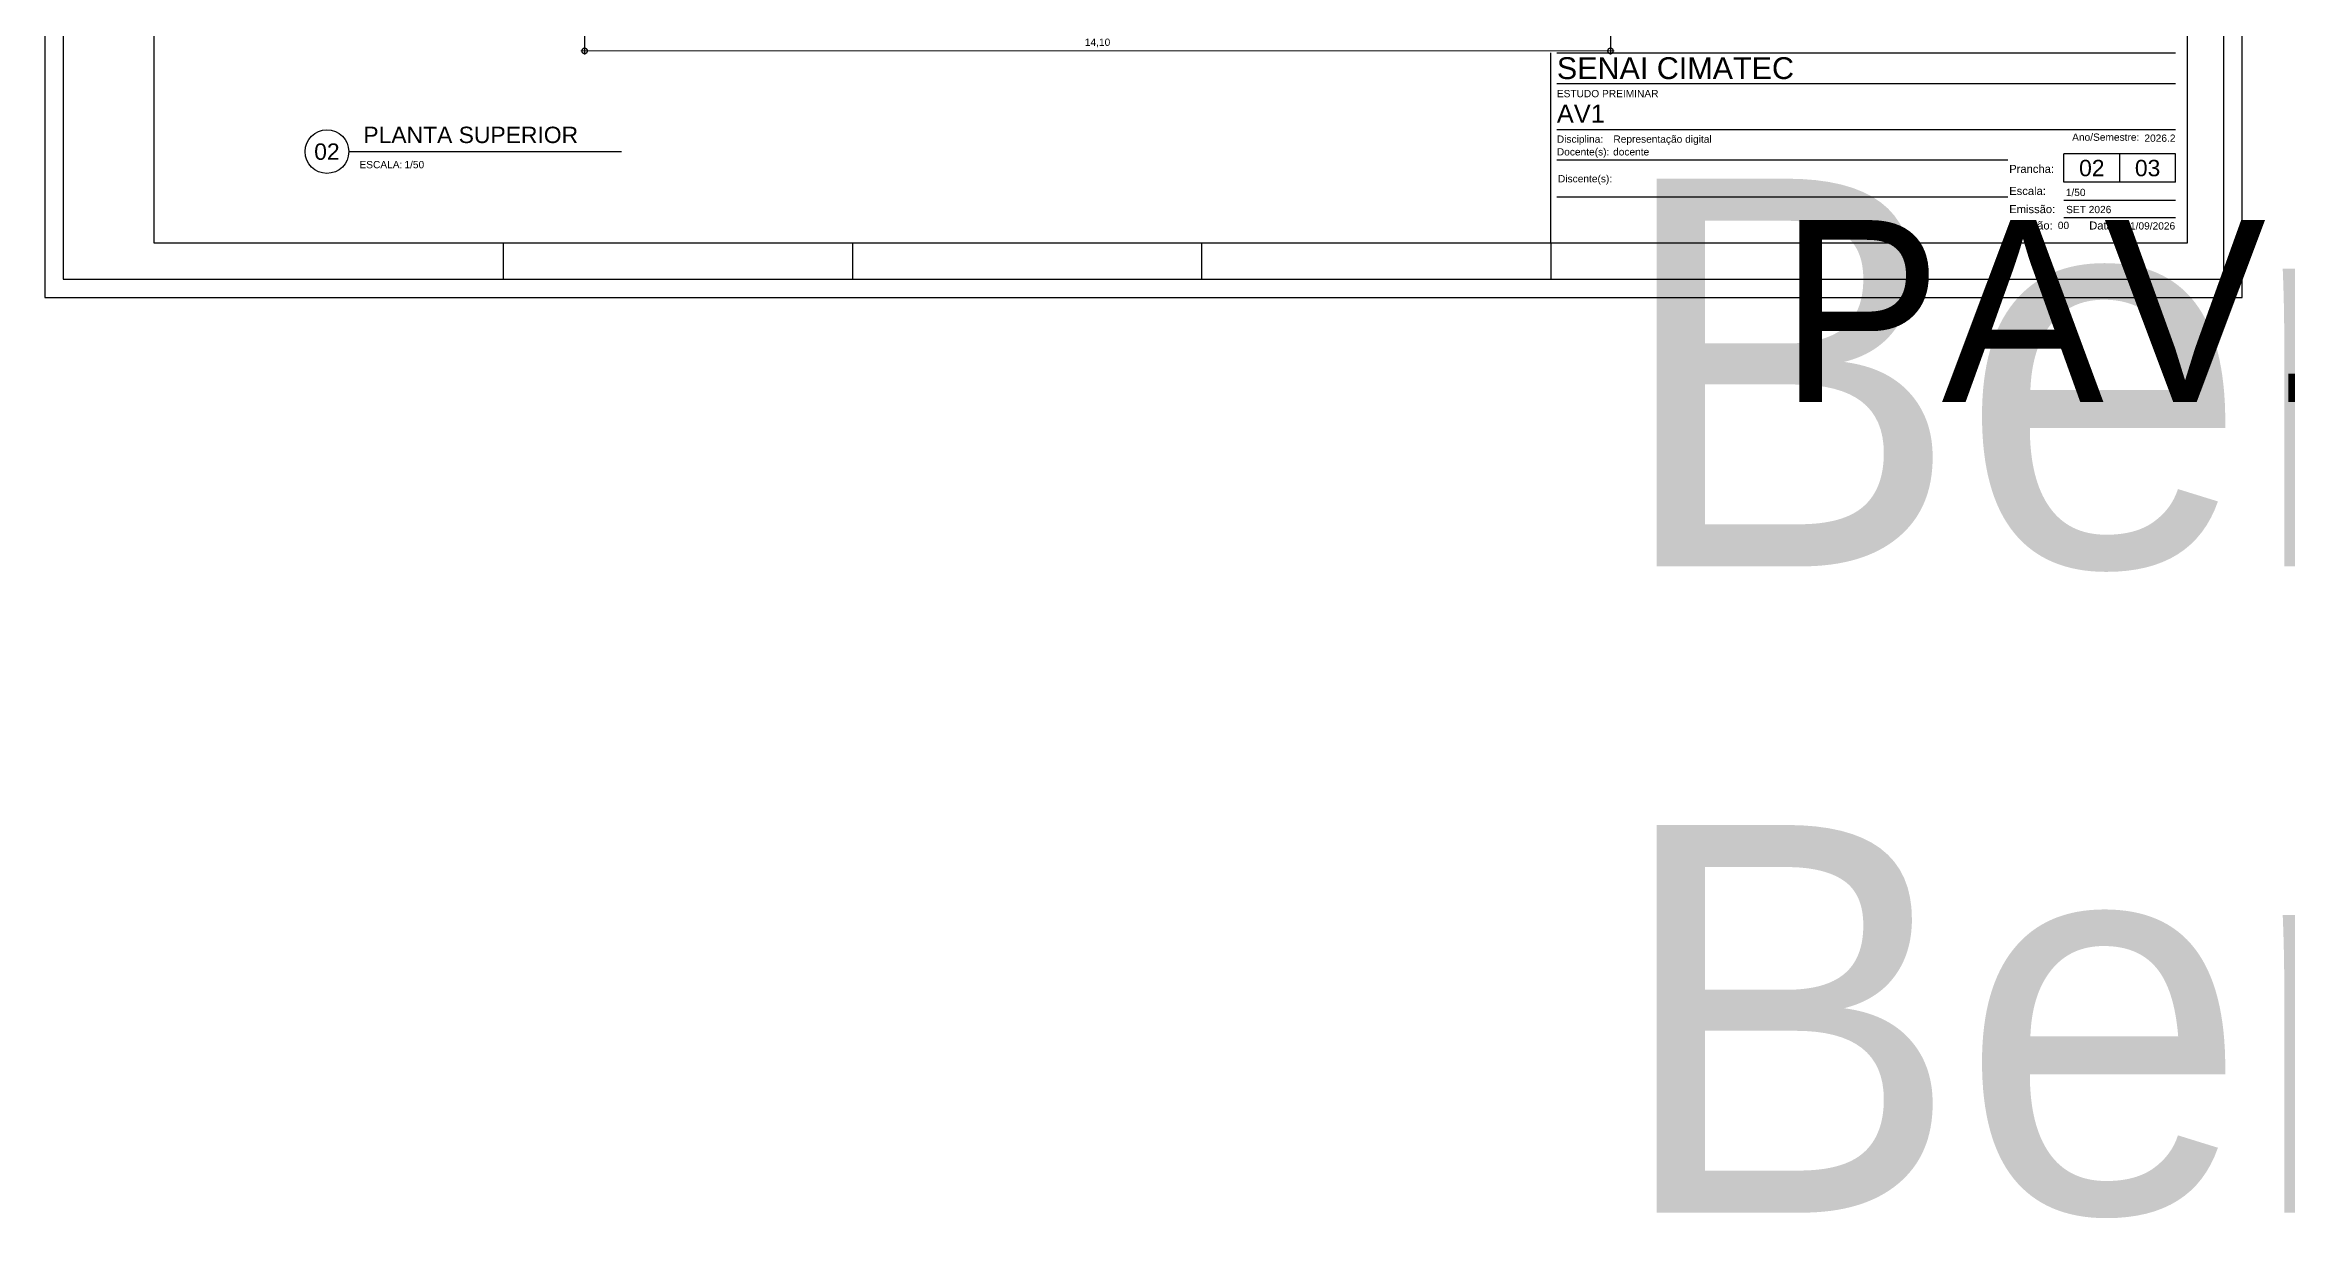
# Model space of a CAD drawing. Header units: metres. Extents: x -48 to 192, y -52 to 76.
# Drawn here: x 70.54 to 101.35, y -15.69 to 0.44 of the extents above; entities that cross this region are included whole.
import ezdxf
from ezdxf.enums import TextEntityAlignment as Align

# ---------------------------------------------------------------- set-up
doc = ezdxf.new("R2018")
doc.units = ezdxf.units.M
doc.header["$LTSCALE"] = 0.1
doc.layers.add('0_MRG_AUX', color=7, linetype='Continuous', true_color=0xecbcd1, plot=False)
doc.layers.add('CAR_0', color=7, linetype='Continuous', true_color=0xff6b00, plot=False)
for name, color, linetype in [('ARQ_CONC VS', 2, 'Continuous'), ('CAR_LINHAS_CINZA', 8, 'Continuous'), ('CAR_LINHAS_DESTAQUE', 3, 'Continuous'), ('CAR_TEXTO_CINZA', 8, 'Continuous'), ('CAR_TEXTO_PRETO', 1, 'Continuous'), ('MRG_EXTERNA', 1, 'Continuous'), ('MRG_INTERNA', 2, 'Continuous'), ('SIMB_02', 2, 'Continuous'), ('SIMB_TXT', 1, 'Continuous')]:
    doc.layers.add(name, color=color, linetype=linetype)
doc.layers.add('ARQ_COTA_AZUL', color=5, linetype='Continuous', lineweight=20, true_color=0x0000ff)
doc.styles.add('Arial', font='arial.ttf')
doc.styles.add('cota', font='arial.ttf')
doc.styles.add('SIMB', font='arial.ttf')
doc.styles.get("Standard").update_dxf_attribs({"font": 'arial.ttf'})
doc.dimstyles.new('Info 01 - annot', dxfattribs={"dimtxt": 2, "dimasz": 3, "dimexe": 1, "dimexo": 1, "dimgap": 1, "dimtad": 1, "dimzin": 4, "dimtxsty": 'cota', "dimblk": 'DOTSMALL', "dimcen": 2, "dimdle": 1, "dimclrd": 256, "dimclre": 256, "dimclrt": 1, "dimazin": 2, "dimtfac": 0.09, "dimtix": 1, "dimtmove": 2, "dimatfit": 2, "dimfxl": 5, "dimfxlon": 1, "dimtolj": 1, "dimtzin": 4, "dimlwd": -1, "dimarcsym": 1})

# ---------------------------------------------------------------- blocks, each defined once
blk = doc.blocks.new('_DotSmall')
at = {"color": 0, "linetype": 'ByBlock', "const_width": 0.5}
blk.add_lwpolyline([(-0.0625, 0, 1), (0.0625, 0, 1)], format="xyb", close=True, dxfattribs=at)
blk = doc.blocks.new('*D175')
at = {"layer": 'ARQ_COTA_AZUL', "transparency": 16777216}
blk.add_line((77.911, 0.355), (92.111, 0.355), dxfattribs=at)
at = {"layer": 'ARQ_COTA_AZUL', "lineweight": -2, "transparency": 16777216}
for p, q in [((77.961, 0.605), (77.961, 0.305)), ((92.061, 0.605), (92.061, 0.305))]:
    blk.add_line(p, q, dxfattribs=at)
at = {"layer": 'ARQ_COTA_AZUL', "transparency": 16777216, "xscale": 0.15, "yscale": 0.15, "zscale": 0.15, "rotation": 180}
blk.add_blockref('_DotSmall', (77.961, 0.355), dxfattribs=at)
at = {"layer": 'ARQ_COTA_AZUL', "transparency": 16777216, "xscale": 0.15, "yscale": 0.15, "zscale": 0.15}
blk.add_blockref('_DotSmall', (92.061, 0.355), dxfattribs=at)
at = {"layer": 'ARQ_COTA_AZUL', "color": 1, "transparency": 16777216, "insert": (85.011, 0.465), "char_height": 0.1, "attachment_point": 5, "style": 'cota'}
blk.add_mtext('\\A1;14,10', dxfattribs=at)
blk = doc.blocks.new('FORMATO_A2mmD')
at = {"layer": '0_MRG_AUX'}
blk.add_lwpolyline([(5, -5), (5, 425), (-599, 425), (-599, -5)], close=True, dxfattribs=at)
at = {"layer": 'MRG_EXTERNA'}
blk.add_lwpolyline([(0, 0), (0, 420), (-594, 420), (-594, 0)], close=True, dxfattribs=at)
at = {"layer": 'MRG_INTERNA'}
for p, q in [((-473, 410), (-473, 420)), ((-377, 410), (-377, 420)), ((-377, 410), (-377, 420)), ((-281, 410), (-281, 420)), ((-185, 410), (-185, 420)), ((-185, 410), (-185, 420)), ((-569, 297), (-594, 297)), ((-10, 297), (0, 297)), ((-473, 10), (-473, 0)), ((-377, 10), (-377, 0)), ((-377, 10), (-377, 0)), ((-281, 10), (-281, 0)), ((-185, 10), (-185, 0)), ((-185, 10), (-185, 0))]:
    blk.add_line(p, q, dxfattribs=at)
blk.add_lwpolyline([(-569, 410), (-569, 10), (-10, 10), (-10, 410)], close=True, dxfattribs=at)
blk = doc.blocks.new('carimbo')
at = {"layer": 'CAR_0'}
for p, q in [((-0.175, 0), (-0.175, 0.05225)), ((0, 0), (0, 0.05225)), ((-0.175, 0), (0, 0))]:
    blk.add_line(p, q, dxfattribs=at)
at = {"layer": 'CAR_LINHAS_CINZA'}
for p, q in [((-0.17336, 0.05225), (-0.00329, 0.05225)), ((-0.17336, 0.04375), (-0.00329, 0.04375)), ((-0.00329, 0.031), (-0.17336, 0.031)), ((-0.04936, 0.02275), (-0.17336, 0.02275)), ((-0.04936, 0.0125), (-0.17336, 0.0125))]:
    blk.add_line(p, q, dxfattribs=at)
at = {"layer": 'CAR_LINHAS_DESTAQUE'}
for p, q in [((-0.00329, 0.02443), (-0.03396, 0.02443)), ((-0.03396, 0.01665), (-0.03396, 0.02443)), ((-0.01862, 0.01665), (-0.01862, 0.02443)), ((-0.00329, 0.01665), (-0.00329, 0.02443)), ((-0.00329, 0.01665), (-0.03396, 0.01665))]:
    blk.add_line(p, q, dxfattribs=at)
at = {"layer": 'CAR_TEXTO_CINZA'}
for p, q in [((-0.00329, 0.01165), (-0.03396, 0.01165)), ((-0.00329, 0.00685), (-0.03396, 0.00685))]:
    blk.add_line(p, q, dxfattribs=at)
at = {"layer": 'CAR_TEXTO_CINZA', "style": 'Arial'}
for s, height, p in [('Disciplina:', 0.002, (-0.17336, 0.0275)), ('Docente(s):', 0.002, (-0.17336, 0.024)), ('Ano/Semestre:', 0.002, (-0.03171, 0.02803)), ('Prancha: ', 0.0022, (-0.049, 0.01921)), ('Escala:', 0.0022, (-0.049, 0.01315)), ('Emissão:', 0.0022, (-0.049, 0.00815)), ('Revisão: ', 0.0022, (-0.049, 0.00365)), ('Data:', 0.0022, (-0.02701, 0.00365))]:
    blk.add_text(s, height=height, dxfattribs=at).set_placement(p)
blk.add_text('Discente(s):', height=0.002, dxfattribs=at).set_placement((-0.17305, 0.01762), align=Align.MIDDLE_LEFT)
at = {"layer": 'CAR_TEXTO_CINZA', "style": 'Arial', "flags": 8}
blk.add_attdef('FASE', (-0.17336, 0.04), '', height=0.002, dxfattribs=at)
blk.add_attdef('A/S', text='', height=0.002, dxfattribs=at).set_placement((-0.00329, 0.02776), align=Align.RIGHT)
at = {"layer": 'CAR_TEXTO_PRETO', "lineweight": 30, "flags": 104}
blk.add_attdef('TITULO_01', text='', height=0.003, dxfattribs=at).set_placement((-0.11218, 0.00625), align=Align.MIDDLE_CENTER)
at = {"layer": 'CAR_TEXTO_PRETO', "linetype": 'Continuous', "style": 'Arial', "flags": 8}
for tag, p, height in [('IES-CURSO', (-0.17336, 0.045), 0.006), ('NOME', (-0.17336, 0.033), 0.005)]:
    blk.add_attdef(tag, p, '', height=height, dxfattribs=at)
at = {"layer": 'CAR_TEXTO_PRETO', "style": 'Arial', "flags": 8}
for tag, p in [('DOCENTE', (-0.15788, 0.024)), ('DISCIPLINA', (-0.15782, 0.0275)), ('DATAEMISSÃO', (-0.03335, 0.00815)), ('REVN', (-0.03563, 0.00379))]:
    blk.add_attdef(tag, p, '', height=0.002, dxfattribs=at)
at = {"layer": 'CAR_TEXTO_PRETO', "lineweight": 30, "flags": 104}
blk.add_attdef('DISCENTE', text='', height=0.002, dxfattribs=at).set_placement((-0.15757, 0.01762), align=Align.MIDDLE_LEFT)
at = {"layer": 'CAR_TEXTO_PRETO', "style": 'Arial', "flags": 8}
for tag, p in [('NUM', (-0.02629, 0.02054)), ('TOT', (-0.01095, 0.02054))]:
    blk.add_attdef(tag, text='', height=0.0045, dxfattribs=at).set_placement(p, align=Align.MIDDLE_CENTER)
at = {"layer": 'CAR_TEXTO_PRETO', "style": 'Arial'}
blk.add_attdef('ESCALA', (-0.03346, 0.01285), '', height=0.002, dxfattribs=at)
at = {"layer": 'CAR_TEXTO_PRETO', "style": 'Arial', "flags": 8}
blk.add_attdef('REVDATA', text='', height=0.002, dxfattribs=at).set_placement((-0.00337, 0.00365), align=Align.RIGHT)
blk = doc.blocks.new('TITULO')
at = {"layer": 'SIMB_02'}
blk.add_line((6, 0), (81, 0), dxfattribs=at)
blk.add_circle((0, 0), 6, dxfattribs=at)
at = {"layer": 'SIMB_TXT', "style": 'SIMB'}
blk.add_text('ESCALA:', height=2, dxfattribs=at).set_placement((8.94, -4.58))
blk.add_attdef('TITULO_DO_DESENHO', text='', height=4.5, dxfattribs=at).set_placement((10.02, 1), align=Align.BOTTOM_LEFT)
blk.add_attdef('NUM', text='', height=4.5, dxfattribs=at).set_placement((0, 0), align=Align.MIDDLE_CENTER)
blk.add_attdef('ESCALA', (21.3, -4.58), '', height=2, dxfattribs=at)

msp = doc.modelspace()

# ---------------------------------------------------------------- block references
at = {"layer": 'ARQ_CONC VS', "xscale": 0.05, "yscale": 0.05, "zscale": 0.05}
msp.add_blockref('FORMATO_A2mmD', (100.492, -2.782), dxfattribs=at)
at = {"layer": 'ARQ_CONC VS'}
ref = msp.add_blockref('carimbo', (99.992, -2.282), dxfattribs=dict(at, xscale=50, yscale=50, zscale=50))
ref.add_attrib('FASE', 'ESTUDO PREIMINAR', (91.324, -0.282), dxfattribs={"layer": 'CAR_TEXTO_CINZA', "height": 0.1, "style": 'Arial'})
ref.add_attrib('NOME', 'AV1', (91.324, -0.632), dxfattribs={"layer": 'CAR_TEXTO_PRETO', "linetype": 'Continuous', "height": 0.25, "style": 'Arial'})
ref.add_attrib('DISCIPLINA', 'Representação digital', (92.101, -0.907), dxfattribs={"layer": 'CAR_TEXTO_PRETO', "height": 0.1, "style": 'Arial'})
ref.add_attrib('DOCENTE', 'docente', (92.097, -1.082), dxfattribs={"layer": 'CAR_TEXTO_PRETO', "height": 0.1, "style": 'Arial'})
lines = msp.add_mtext('PAV. INFERIOR', dxfattribs={"layer": 'CAR_TEXTO_PRETO', "insert": (94.383, -1.97), "char_height": 2.5, "attachment_point": 1})
ref.add_attrib('TITULO_01', '', (94.383, -1.97), dxfattribs={"flags": 104}).embed_mtext(lines)
ref.add_attrib('ESCALA', '1/50', (98.319, -1.64), dxfattribs={"layer": 'CAR_TEXTO_PRETO', "height": 0.1, "style": 'Arial'})
ref.add_attrib('DATAEMISSÃO', 'SET 2026', (98.324, -1.875), dxfattribs={"layer": 'CAR_TEXTO_PRETO', "height": 0.1, "style": 'Arial'})
ref.add_attrib('NUM', '02', dxfattribs={"layer": 'CAR_TEXTO_PRETO', "height": 0.225, "style": 'Arial'}).set_placement((98.677, -1.255), align=Align.MIDDLE_CENTER)
ref.add_attrib('TOT', '03', dxfattribs={"layer": 'CAR_TEXTO_PRETO', "height": 0.225, "style": 'Arial'}).set_placement((99.444, -1.255), align=Align.MIDDLE_CENTER)
ref.add_attrib('REVN', '00', (98.21, -2.093), dxfattribs={"layer": 'CAR_TEXTO_PRETO', "height": 0.1, "style": 'Arial'})
ref.add_attrib('REVDATA', '21/09/2026', dxfattribs={"layer": 'CAR_TEXTO_PRETO', "height": 0.1, "style": 'Arial'}).set_placement((99.823, -2.1), align=Align.RIGHT)
ref.add_attrib('IES-CURSO', 'SENAI CIMATEC', (91.324, -0.032), dxfattribs={"layer": 'CAR_TEXTO_PRETO', "linetype": 'Continuous', "height": 0.3, "style": 'Arial'})
ref.add_attrib('A/S', '2026.2', dxfattribs={"layer": 'CAR_TEXTO_CINZA', "height": 0.1, "style": 'Arial'}).set_placement((99.827, -0.894), align=Align.RIGHT)
lines = msp.add_mtext('Bernardo Linhares von Sohsten\\PBernardo Freitas Andrade', dxfattribs={"layer": 'CAR_TEXTO_PRETO', "insert": (92.113, -1.401), "char_height": 5.32824, "attachment_point": 1})
ref.add_attrib('DISCENTE', '', (92.113, -1.401), dxfattribs={"flags": 104}).embed_mtext(lines)
at = {"layer": 'ARQ_CONC VS', "xscale": 0.05, "yscale": 0.05, "zscale": 0.05}
msp.add_blockref('TITULO', (74.419, -1.029), dxfattribs=at).add_auto_attribs({'TITULO_DO_DESENHO': 'PLANTA SUPERIOR', 'NUM': '02', 'ESCALA': '1/50'})

# ---------------------------------------------------------------- dimensions: what is measured, and where the dimension line sits
at = {"layer": 'ARQ_COTA_AZUL'}
dim = msp.add_linear_dim(base=(92.061, 0.355), p1=(77.961, 7.385), p2=(92.061, 3.435), dimstyle='Info 01 - annot', dxfattribs=at)
dim.commit()
dim.dimension.update_dxf_attribs({"geometry": '*D175', "text_midpoint": (85.011, 0.465)})

doc.saveas('drawing.dxf')
